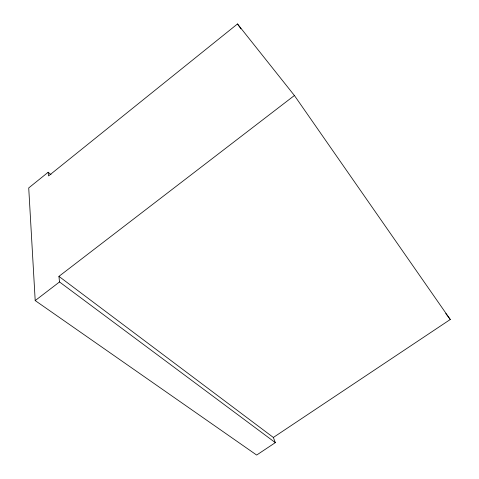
<?xml version="1.0" encoding="UTF-8"?>
<svg xmlns="http://www.w3.org/2000/svg" width="479" height="479" viewBox="0 0 479 479"><rect width="100%" height="100%" fill="white"/><g stroke="black" fill="none" stroke-linecap="round" stroke-linejoin="round"><path stroke-width="0.72" d="M48.175 172.248L28.722 187.924L35.201 300.584L256.66 455.05L275.329 442.638L273.353 437.459L58.935 276.365L294.405 95.507L237.494 23.95L48.553 175.913L48.175 172.248L50.99 174.715M35.201 300.584L59.51 281.957L58.935 276.365M273.353 437.459L450.278 319.487L294.405 95.507M59.51 281.957L275.329 442.638M445.763 313.529L450.278 319.487M237.494 23.95L240.943 28.842"/></g></svg>
